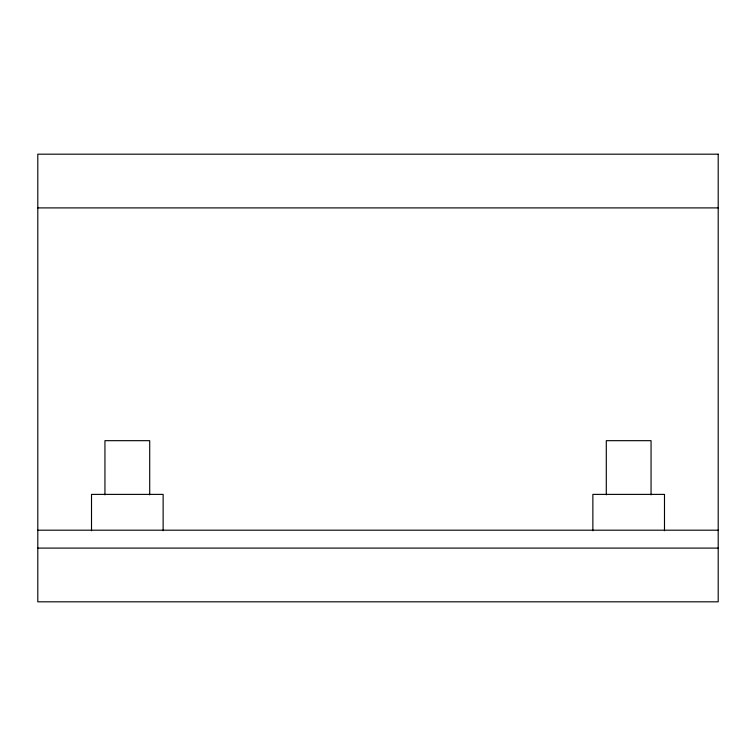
<?xml version="1.0" encoding="UTF-8"?>
<svg xmlns="http://www.w3.org/2000/svg" width="756" height="756" viewBox="0 0 756 756"><rect width="100%" height="100%" fill="white"/><g stroke="black" fill="none" stroke-linecap="round" stroke-linejoin="round"><path stroke-width="1.13" d="M37.8 207.9L718.2 207.9M37.8 530.192L718.2 530.192M37.8 548.1L718.2 548.1M664.486 530.778L664.486 494.386L592.865 494.386L592.865 530.778M651.058 494.859L651.058 440.672L606.293 440.672L606.293 494.859M163.135 530.778L163.135 494.386L91.514 494.386L91.514 530.778M149.707 494.859L149.707 440.672L104.942 440.672L104.942 494.859M718.2 154.186L37.8 154.186L37.8 601.814L718.2 601.814L718.2 154.186"/></g></svg>
